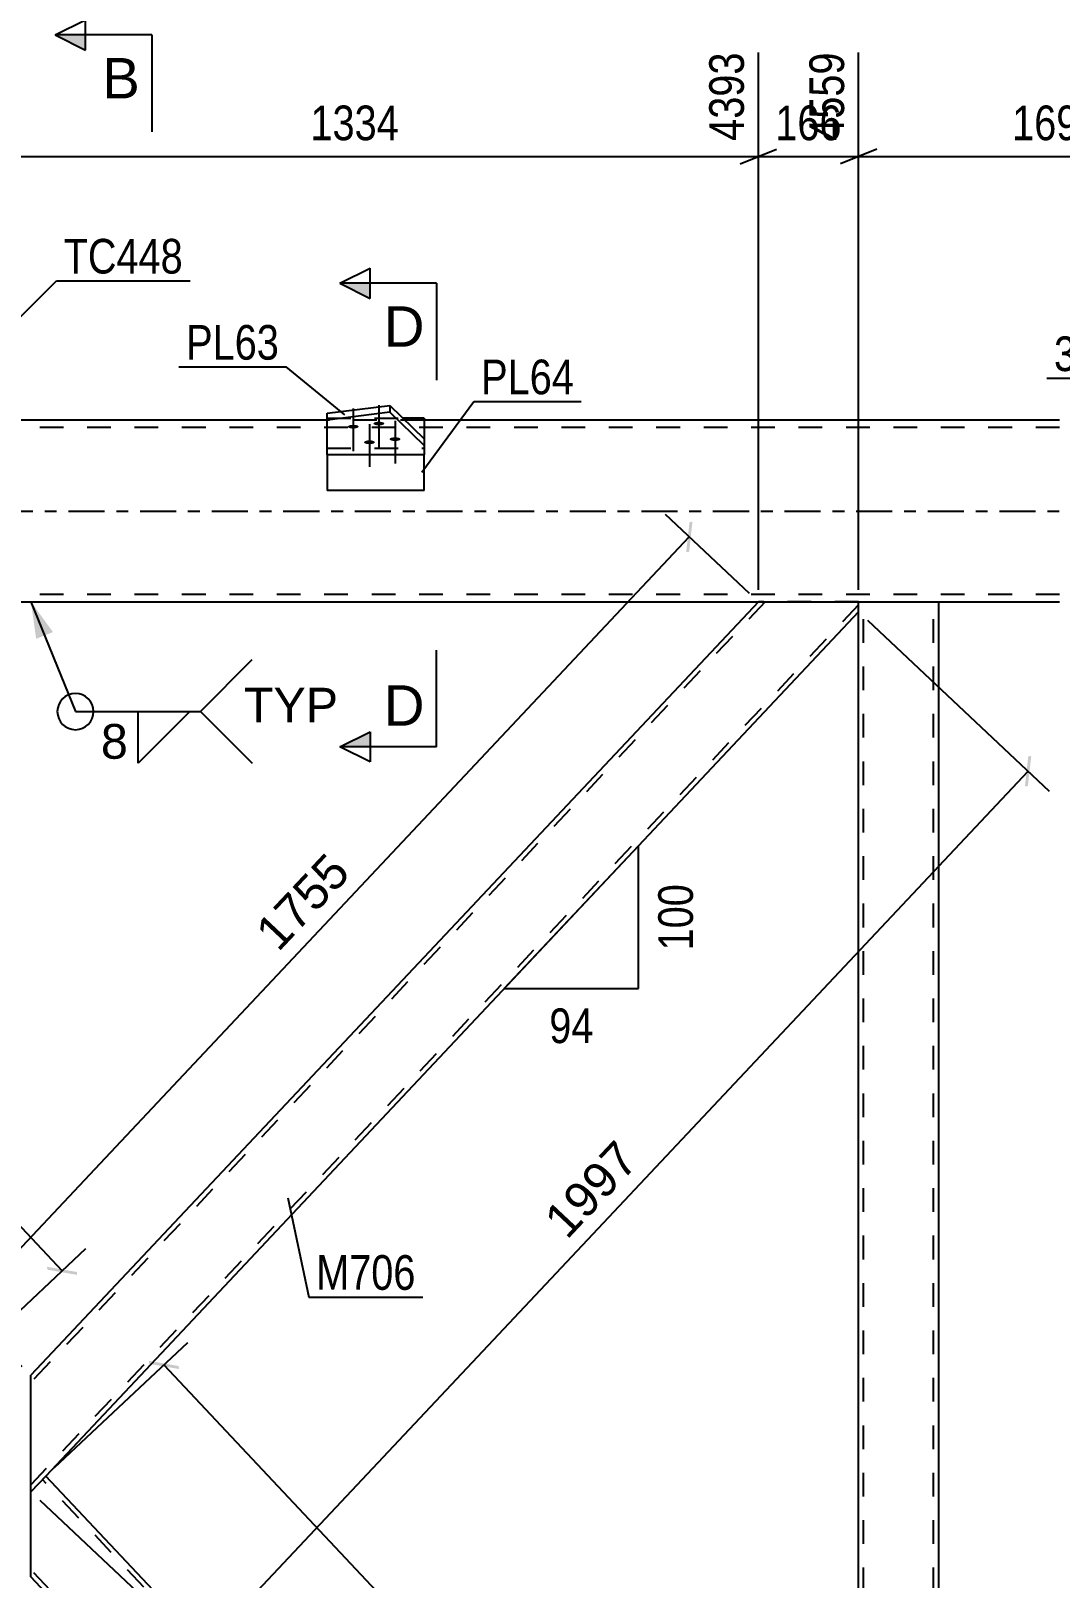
# Model space of a CAD drawing. Header units: millimetres. Extents: x -90 to 751, y -346 to 248.
# Drawn here: x 107.3 to 192.3, y -88.2 to 39.7 of the extents above; entities that cross this region are included whole.
import ezdxf

# ---------------------------------------------------------------- set-up
doc = ezdxf.new("R2010")
doc.units = ezdxf.units.MM
doc.linetypes.add('DXK_LINE_DOT2', pattern=[3.9198, 1.9599, -1.9599])
doc.linetypes.add('DXK_LINE_DOT3', pattern=[5.9187, 2.979, -0.9799, 0.9799, -0.9799])
doc.styles.add('Arial', font='ARIAL.TTF', dxfattribs={"height": 0.2})
doc.styles.add('Arial Narrow', font='ARIALN.TTF', dxfattribs={"height": 0.2})

# ---------------------------------------------------------------- blocks, each defined once
blk = doc.blocks.new('Part-389633021-3175 - 3137')
at = {"color": 2, "linetype": 'Continuous'}
for p, q in [((131.72, 8.08), (136.9, 8.72)), ((136.9, 8.16), (131.72, 7.51)), ((131.72, 4.65), (131.72, 8.08)), ((136.9, 8.72), (139.75, 5.98)), ((136.9, 8.72), (136.9, 8.16)), ((139.75, 5.42), (136.9, 8.16)), ((139.75, 5.98), (139.75, 4.65)), ((139.75, 4.65), (131.72, 4.65))]:
    blk.add_line(p, q, dxfattribs=at)
at = {"color": 7, "linetype": 'DXK_LINE_DOT2'}
blk.add_line((131.72, 5.21), (139.75, 5.21), dxfattribs=at)
blk = doc.blocks.new('Bolt-389633021-3188 - 3137')
at = {"linetype": 'Continuous'}
for points in [[(133.89, 7.13), (133.98, 7.12), (134.07, 7.12), (134.15, 7.1), (134.22, 7.08), (134.28, 7.05), (134.31, 7.02), (134.33, 6.99), (134.33, 6.96), (134.31, 6.93), (134.28, 6.9), (134.22, 6.87), (134.15, 6.85), (134.07, 6.83), (133.98, 6.82), (133.89, 6.82), (133.79, 6.82), (133.7, 6.83), (133.62, 6.85), (133.55, 6.87), (133.5, 6.9), (133.46, 6.93), (133.44, 6.96), (133.44, 6.99), (133.46, 7.02), (133.5, 7.05), (133.55, 7.08), (133.62, 7.1), (133.7, 7.12), (133.79, 7.12)], [(136.01, 7.39), (136.1, 7.38), (136.19, 7.37), (136.27, 7.36), (136.34, 7.33), (136.4, 7.31), (136.43, 7.28), (136.45, 7.25), (136.45, 7.22), (136.43, 7.18), (136.4, 7.15), (136.34, 7.13), (136.27, 7.11), (136.19, 7.09), (136.1, 7.08), (136.01, 7.08), (135.91, 7.08), (135.82, 7.09), (135.74, 7.11), (135.67, 7.13), (135.62, 7.15), (135.58, 7.18), (135.56, 7.22), (135.56, 7.25), (135.58, 7.28), (135.62, 7.31), (135.67, 7.33), (135.74, 7.36), (135.82, 7.37), (135.91, 7.38)], [(135.22, 5.84), (135.32, 5.84), (135.41, 5.83), (135.49, 5.81), (135.56, 5.79), (135.61, 5.76), (135.65, 5.73), (135.67, 5.7), (135.67, 5.67), (135.65, 5.64), (135.61, 5.61), (135.56, 5.58), (135.49, 5.56), (135.41, 5.54), (135.32, 5.53), (135.22, 5.53), (135.13, 5.53), (135.04, 5.54), (134.96, 5.56), (134.89, 5.58), (134.83, 5.61), (134.8, 5.64), (134.78, 5.67), (134.78, 5.7), (134.8, 5.73), (134.83, 5.76), (134.89, 5.79), (134.96, 5.81), (135.04, 5.83), (135.13, 5.84)], [(137.34, 6.1), (137.44, 6.09), (137.53, 6.08), (137.61, 6.07), (137.68, 6.05), (137.73, 6.02), (137.77, 5.99), (137.79, 5.96), (137.79, 5.93), (137.77, 5.89), (137.73, 5.87), (137.68, 5.84), (137.61, 5.82), (137.53, 5.8), (137.44, 5.79), (137.34, 5.79), (137.25, 5.79), (137.16, 5.8), (137.08, 5.82), (137.01, 5.84), (136.95, 5.87), (136.92, 5.89), (136.9, 5.93), (136.9, 5.96), (136.92, 5.99), (136.95, 6.02), (137.01, 6.05), (137.08, 6.07), (137.16, 6.08), (137.25, 6.09)]]:
    blk.add_hatch(color=1, dxfattribs=at).paths.add_polyline_path(points)
at = {"color": 1, "linetype": 'Continuous'}
for p, q in [((133.89, 8.48), (133.89, 4.95)), ((136.01, 8.74), (136.01, 5.21)), ((135.22, 7.19), (135.22, 3.66)), ((137.34, 7.45), (137.34, 3.92))]:
    blk.add_line(p, q, dxfattribs=at)
blk = doc.blocks.new('Part-389633021-3333 - 3137')
at = {"color": 7, "linetype": 'DXK_LINE_DOT2'}
for p, q in [((192.25, 6.9), (15.65, 6.9)), ((139.75, 7.5), (131.72, 7.5)), ((192.25, -6.9), (15.65, -6.9))]:
    blk.add_line(p, q, dxfattribs=at)
at = {"color": 2, "linetype": 'Continuous'}
for p, q in [((131.72, 7.5), (106.45, 7.5)), ((192.25, 7.5), (139.75, 7.5)), ((15.65, -7.5), (192.25, -7.5))]:
    blk.add_line(p, q, dxfattribs=at)
at = {"color": 7, "linetype": 'DXK_LINE_DOT3'}
blk.add_line((15.65, 0), (192.25, 0), dxfattribs=at)
blk = doc.blocks.new('Part-389633021-3387 - 3137')
at = {"color": 2, "linetype": 'Continuous'}
for p, q in [((167.37, -7.5), (107.25, -71.42)), ((175.65, -8.33), (175.65, -7.5)), ((175.65, -8.33), (108.48, -79.75)), ((107.25, -80.34), (107.25, -71.42)), ((107.25, -81.06), (107.25, -80.34))]:
    blk.add_line(p, q, dxfattribs=at)
at = {"color": 7, "linetype": 'DXK_LINE_DOT2'}
for p, q in [((167.92, -7.5), (107.25, -72.01)), ((175.65, -7.5), (167.37, -7.5)), ((175.65, -7.74), (107.25, -80.47)), ((108.48, -79.75), (107.25, -81.06)), ((107.25, -80.97), (107.25, -80.34)), ((107.25, -80.47), (107.25, -80.43))]:
    blk.add_line(p, q, dxfattribs=at)
blk = doc.blocks.new('Part-389633021-3392 - 3137')
at = {"color": 7, "linetype": 'DXK_LINE_DOT2'}
for p, q in [((131.72, 4.65), (131.72, 7.69)), ((131.72, 7.69), (137.97, 7.69)), ((139.75, 5.98), (139.75, 4.65))]:
    blk.add_line(p, q, dxfattribs=at)
at = {"color": 2, "linetype": 'Continuous'}
for p, q in [((139.75, 7.69), (137.97, 7.69)), ((139.75, 7.69), (139.75, 5.98)), ((131.72, 4.65), (131.72, 1.69)), ((139.75, 1.69), (139.75, 4.65)), ((139.75, 1.69), (131.72, 1.69))]:
    blk.add_line(p, q, dxfattribs=at)
blk = doc.blocks.new('Part-389633021-3422 - 3137')
at = {"color": 2, "linetype": 'Continuous'}
for p, q in [((108.48, -79.75), (107.25, -81.06)), ((175.65, -151.17), (108.48, -79.75)), ((107.25, -86.91), (107.25, -81.06)), ((107.25, -88.08), (107.25, -86.91)), ((167.37, -152), (107.25, -88.08)), ((175.65, -152), (175.65, -151.17))]:
    blk.add_line(p, q, dxfattribs=at)
at = {"color": 7, "linetype": 'DXK_LINE_DOT2'}
for p, q in [((175.65, -151.76), (108.21, -80.04)), ((107.25, -87.99), (107.25, -86.91)), ((107.25, -87.49), (107.25, -87.36)), ((167.92, -152), (107.25, -87.49)), ((175.65, -152), (167.37, -152))]:
    blk.add_line(p, q, dxfattribs=at)
blk = doc.blocks.new('Part-389633021-3429 - 3137')
at = {"color": 7, "linetype": 'DXK_LINE_DOT2'}
for p, q in [((175.65, -7.5), (182.25, -7.5)), ((175.65, -8.33), (175.65, -7.5)), ((176.05, -152), (176.05, -7.5)), ((181.85, -152), (181.85, -7.5))]:
    blk.add_line(p, q, dxfattribs=at)
at = {"color": 2, "linetype": 'Continuous'}
for p, q in [((182.25, -7.5), (182.25, -152)), ((175.65, -151.17), (175.65, -8.33))]:
    blk.add_line(p, q, dxfattribs=at)
blk = doc.blocks.new('StraightDimension-389633021-3772 - 3137')
at = {"linetype": 'Continuous'}
for points in [[(48.49, 1.22), (48.46, 1.47), (50.93, 1.04), (50.95, 0.79)], [(111.04, -62.89), (111.07, -63.13), (108.61, -62.7), (108.58, -62.46)]]:
    blk.add_hatch(color=7, dxfattribs=at).paths.add_polyline_path(points)
at = {"color": 7, "linetype": 'Continuous'}
for p, q in [((41.26, -6.81), (51.68, 2.98)), ((49.71, 1.13), (109.83, -62.8)), ((101.38, -70.74), (111.79, -60.95))]:
    blk.add_line(p, q, dxfattribs=at)
at = {"color": 0}
blk.add_wipeout([(83.66, -34.1), (86.72, -31.22), (79.81, -23.87), (76.75, -26.75)], dxfattribs=at)
at = {"color": 3, "style": 'Arial'}
blk.add_text('1755', height=2.865, rotation=-46.7591, dxfattribs=at).set_placement((77.59, -26.77))
blk = doc.blocks.new('StraightDimension-389633021-3718 - 3137')
at = {"linetype": 'Continuous'}
for points in [[(161.68, -0.91), (161.92, -0.87), (161.65, -3.36), (161.4, -3.4)], [(101.53, -67.28), (101.28, -67.32), (101.56, -64.84), (101.81, -64.8)]]:
    blk.add_hatch(color=7, dxfattribs=at).paths.add_polyline_path(points)
at = {"color": 7, "linetype": 'Continuous'}
for p, q in [((166.64, -6.81), (159.69, -0.29)), ((101.55, -66.06), (161.66, -2.13)), ((106.52, -70.74), (99.58, -64.21))]:
    blk.add_line(p, q, dxfattribs=at)
at = {"color": 0}
blk.add_wipeout([(134.62, -30.01), (131.56, -27.13), (124.65, -34.49), (127.71, -37.36)], dxfattribs=at)
at = {"color": 3, "style": 'Arial'}
blk.add_text('1755', height=2.865, rotation=46.7591, dxfattribs=at).set_placement((127.68, -36.51))
blk = doc.blocks.new('StraightDimension-389633021-3739 - 3137')
at = {"linetype": 'Continuous'}
for points in [[(189.67, -20.28), (189.92, -20.24), (189.64, -22.72), (189.4, -22.76)], [(121.24, -95.45), (121, -95.49), (121.27, -93.01), (121.52, -92.97)]]:
    blk.add_hatch(color=7, dxfattribs=at).paths.add_polyline_path(points)
at = {"color": 7, "linetype": 'Continuous'}
for p, q in [((176.38, -9.01), (191.41, -23.14)), ((121.26, -94.23), (189.66, -21.5)), ((107.98, -81.74), (123.01, -95.88))]:
    blk.add_line(p, q, dxfattribs=at)
at = {"color": 0}
blk.add_wipeout([(158.48, -53.78), (155.42, -50.9), (148.5, -58.25), (151.56, -61.13)], dxfattribs=at)
at = {"color": 3, "style": 'Arial'}
blk.add_text('1997', height=2.865, rotation=46.7591, dxfattribs=at).set_placement((151.54, -60.28))
blk = doc.blocks.new('StraightDimension-389633021-3754 - 3137')
at = {"linetype": 'Continuous'}
for points in [[(117.03, -70.48), (117, -70.23), (119.46, -70.66), (119.49, -70.91)], [(186.63, -142.08), (186.66, -142.33), (184.2, -141.9), (184.17, -141.65)]]:
    blk.add_hatch(color=7, dxfattribs=at).paths.add_polyline_path(points)
at = {"color": 7, "linetype": 'Continuous'}
for p, q in [((109.21, -79.06), (120.21, -68.72)), ((118.24, -70.57), (185.41, -141.99)), ((176.38, -150.49), (187.38, -140.14))]:
    blk.add_line(p, q, dxfattribs=at)
at = {"color": 0}
blk.add_wipeout([(155.72, -109.55), (158.78, -106.67), (151.87, -99.31), (148.81, -102.19)], dxfattribs=at)
at = {"color": 3, "style": 'Arial'}
blk.add_text('1961', height=2.865, rotation=-46.7591, dxfattribs=at).set_placement((149.66, -102.22))
blk = doc.blocks.new('AngleDimension-389633021-13657 - 3137')
at = {"color": 7, "linetype": 'Continuous'}
for p, q in [((146.36, -39.47), (157.46, -27.67)), ((155.23, -30.04), (157.46, -27.67)), ((157.46, -39.47), (157.46, -27.67)), ((146.36, -39.47), (157.46, -39.47))]:
    blk.add_line(p, q, dxfattribs=at)
at = {"color": 0}
for points in [[(162.56, -30.22), (158.36, -30.22), (158.36, -36.91), (162.56, -36.91)], [(154.34, -44.57), (154.34, -40.37), (149.49, -40.37), (149.49, -44.57)]]:
    blk.add_wipeout(points, dxfattribs=at)
at = {"color": 3, "style": 'Arial Narrow'}
blk.add_text('100', height=2.863, rotation=90.0002, dxfattribs=at).set_placement((161.96, -36.31))
blk.add_text('94', height=2.863, dxfattribs=at).set_placement((150.09, -43.97))
blk = doc.blocks.new('StraightDimension-389633021-23136 - 3137')
at = {"color": 7, "linetype": 'Continuous'}
for p, q in [((175.65, -6.5), (175.65, 37.91)), ((208.35, -6.5), (208.35, 37.91)), ((177.15, 29.9), (174.15, 28.7)), ((206.85, 28.7), (209.85, 29.9)), ((175.65, 29.3), (208.35, 29.3))]:
    blk.add_line(p, q, dxfattribs=at)
at = {"color": 0}
blk.add_wipeout([(196.26, 30.05), (196.26, 34.25), (187.74, 34.25), (187.74, 30.05)], dxfattribs=at)
at = {"color": 3, "style": 'Arial Narrow'}
blk.add_text('1693', height=2.863, dxfattribs=at).set_placement((188.34, 30.65))
at = {"color": 0, "linetype": 'Continuous'}
blk.add_wipeout([(207.75, 38.51), (203.55, 38.51), (203.55, 30), (207.75, 30)], dxfattribs=at)
at = {"color": 3, "linetype": 'Continuous', "style": 'Arial Narrow'}
blk.add_text('6252', height=2.863, rotation=90.0002, dxfattribs=at).set_placement((207.15, 30.6))
blk = doc.blocks.new('StraightDimension-389633021-23137 - 3137')
at = {"color": 7, "linetype": 'Continuous'}
for p, q in [((167.37, -6.5), (167.37, 37.91)), ((175.65, -6.5), (175.65, 37.91)), ((165.87, 28.7), (168.87, 29.9)), ((177.15, 29.9), (174.15, 28.7)), ((167.37, 29.3), (175.65, 29.3))]:
    blk.add_line(p, q, dxfattribs=at)
at = {"color": 0}
blk.add_wipeout([(174.85, 30.05), (174.85, 34.25), (168.17, 34.25), (168.17, 30.05)], dxfattribs=at)
at = {"color": 0, "linetype": 'Continuous'}
blk.add_wipeout([(175.05, 38.51), (170.85, 38.51), (170.85, 30), (175.05, 30)], dxfattribs=at)
at = {"color": 3, "linetype": 'Continuous', "style": 'Arial Narrow'}
blk.add_text('4559', height=2.863, rotation=90.0002, dxfattribs=at).set_placement((174.45, 30.6))
at = {"color": 3, "style": 'Arial Narrow'}
blk.add_text('166', height=2.863, dxfattribs=at).set_placement((168.77, 30.65))
blk = doc.blocks.new('StraightDimension-389633021-23138 - 3137')
at = {"color": 7, "linetype": 'Continuous'}
for p, q in [((100.65, -6.5), (100.65, 37.91)), ((167.37, -6.5), (167.37, 37.91)), ((102.15, 29.9), (99.15, 28.7)), ((165.87, 28.7), (168.87, 29.9)), ((100.65, 29.3), (167.37, 29.3))]:
    blk.add_line(p, q, dxfattribs=at)
at = {"color": 0}
blk.add_wipeout([(138.26, 30.05), (138.26, 34.25), (129.75, 34.25), (129.75, 30.05)], dxfattribs=at)
at = {"color": 3, "style": 'Arial Narrow'}
blk.add_text('1334', height=2.863, dxfattribs=at).set_placement((130.35, 30.65))
at = {"color": 0, "linetype": 'Continuous'}
blk.add_wipeout([(166.77, 38.51), (162.57, 38.51), (162.57, 30), (166.77, 30)], dxfattribs=at)
at = {"color": 3, "linetype": 'Continuous', "style": 'Arial Narrow'}
blk.add_text('4393', height=2.863, rotation=90.0002, dxfattribs=at).set_placement((166.17, 30.6))
blk = doc.blocks.new('Mark-389633021-3171 - 3137')
at = {"color": 0}
blk.add_wipeout([(127.75, 12.51), (127.75, 15.51), (120.08, 15.51), (120.08, 12.51)], dxfattribs=at)
blk.add_wipeout([(127.75, 12.51), (127.75, 15.51), (120.08, 15.51), (120.08, 12.51)], dxfattribs=at)
at = {"color": 30, "linetype": 'Continuous'}
for p in [(119.48, 11.91), (133.2, 7.94)]:
    blk.add_line(p, (128.35, 11.91), dxfattribs=at)
at = {"color": 3, "style": 'Arial Narrow'}
blk.add_text('PL63', height=2.863, dxfattribs=at).set_placement((120.08, 12.51))
blk = doc.blocks.new('WeldMark-389633021-16683 - 3137')
at = {"linetype": 'Continuous'}
blk.add_hatch(color=30, dxfattribs=at).paths.add_polyline_path([(107.68, -10.56), (107.25, -7.5), (109.07, -10)])
at = {"color": 30, "linetype": 'Continuous'}
for p, q in [((107.25, -7.5), (110.93, -16.57)), ((110.93, -16.57), (121.25, -16.57))]:
    blk.add_line(p, q, dxfattribs=at)
at = {"color": 3, "linetype": 'Continuous'}
for p, q in [((121.25, -16.57), (125.54, -12.28)), ((116.11, -16.57), (120.39, -16.57)), ((120.39, -16.57), (116.11, -20.85)), ((116.11, -20.85), (116.11, -16.57)), ((121.25, -16.57), (125.54, -20.85))]:
    blk.add_line(p, q, dxfattribs=at)
blk.add_arc((110.93, -16.57), 1.5, 90, 270, dxfattribs=at)
at = {"color": 0}
blk.add_wipeout([(115.45, -20.67), (115.45, -17.27), (112.83, -17.27), (112.83, -20.67)], dxfattribs=at)
at = {"color": 3, "linetype": 'Continuous'}
blk.add_arc((110.93, -16.57), 1.5, 270, 90, dxfattribs=at)
at = {"color": 3, "style": 'Arial'}
blk.add_text('8', height=2.87, dxfattribs=at).set_placement((113.03, -20.47))
at = {"color": 0, "linetype": 'Continuous'}
blk.add_wipeout([(132.63, -17.47), (132.63, -14.47), (124.85, -14.47), (124.85, -17.47)], dxfattribs=at)
blk.add_wipeout([(132.63, -17.47), (132.63, -14.47), (124.85, -14.47), (124.85, -17.47)], dxfattribs=at)
at = {"color": 3, "linetype": 'Continuous', "style": 'Arial'}
blk.add_text('TYP', height=2.865, dxfattribs=at).set_placement((124.85, -17.47))
blk = doc.blocks.new('Mark-389633021-3383 - 3137')
at = {"color": 0}
blk.add_wipeout([(139.05, -64.36), (139.05, -61.36), (130.82, -61.36), (130.82, -64.36)], dxfattribs=at)
blk.add_wipeout([(139.05, -64.36), (139.05, -61.36), (130.82, -61.36), (130.82, -64.36)], dxfattribs=at)
at = {"color": 30, "linetype": 'Continuous'}
for p, q in [((128.47, -56.75), (130.22, -64.96)), ((130.22, -64.96), (139.65, -64.96))]:
    blk.add_line(p, q, dxfattribs=at)
at = {"color": 3, "style": 'Arial Narrow'}
blk.add_text('M706', height=2.863, dxfattribs=at).set_placement((130.82, -64.36))
blk = doc.blocks.new('Mark-389633021-3388 - 3137')
at = {"color": 0}
blk.add_wipeout([(152.13, 9.65), (152.13, 12.65), (144.46, 12.65), (144.46, 9.65)], dxfattribs=at)
blk.add_wipeout([(152.13, 9.65), (152.13, 12.65), (144.46, 12.65), (144.46, 9.65)], dxfattribs=at)
at = {"color": 30, "linetype": 'Continuous'}
for p, q in [((139.56, 3.2), (143.86, 9.05)), ((143.86, 9.05), (152.73, 9.05))]:
    blk.add_line(p, q, dxfattribs=at)
at = {"color": 3, "style": 'Arial Narrow'}
blk.add_text('PL64', height=2.863, dxfattribs=at).set_placement((144.46, 9.65))
blk = doc.blocks.new('SectionMark-389633021-4024 - 3137')
at = {"linetype": 'Continuous'}
for points in [[(135.28, 18.83), (135.28, 17.58), (132.78, 18.83)], [(135.28, -18.24), (135.28, -19.49), (132.78, -19.49)]]:
    blk.add_hatch(color=6, dxfattribs=at).paths.add_polyline_path(points)
at = {"color": 6, "linetype": 'Continuous'}
for p, q in [((132.78, 18.83), (135.28, 20.08)), ((135.28, 17.58), (135.28, 20.08)), ((140.78, 18.83), (132.78, 18.83)), ((132.78, 18.83), (135.28, 17.58)), ((140.78, 18.83), (140.78, 10.83)), ((140.78, -19.49), (140.78, -11.49)), ((132.78, -19.49), (135.28, -18.24)), ((135.28, -18.24), (135.28, -20.74)), ((140.78, -19.49), (132.78, -19.49)), ((135.28, -20.74), (132.78, -19.49))]:
    blk.add_line(p, q, dxfattribs=at)
at = {"color": 0, "linetype": 'Continuous'}
for points in [[(139.78, 13.58), (139.78, 17.08), (136.41, 17.08), (136.41, 13.58)], [(139.78, -17.74), (139.78, -14.24), (136.41, -14.24), (136.41, -17.74)]]:
    blk.add_wipeout(points, dxfattribs=at)
at = {"color": 3, "linetype": 'Continuous', "style": 'Arial'}
for p in [(136.41, 13.58), (136.41, -17.74)]:
    blk.add_text('D', height=3.34, dxfattribs=at).set_placement(p)
blk = doc.blocks.new('SectionMark-389633021-4048 - 3137')
at = {"linetype": 'Continuous'}
blk.add_hatch(color=6, dxfattribs=at).paths.add_polyline_path([(111.75, 39.35), (111.75, 38.1), (109.25, 39.35)])
at = {"color": 6, "linetype": 'Continuous'}
for p, q in [((109.25, 39.35), (111.75, 40.6)), ((111.75, 38.1), (111.75, 40.6)), ((117.25, 39.35), (109.25, 39.35)), ((109.25, 39.35), (111.75, 38.1)), ((117.25, 39.35), (117.25, 31.35))]:
    blk.add_line(p, q, dxfattribs=at)
at = {"color": 0, "linetype": 'Continuous'}
blk.add_wipeout([(116.25, 34.1), (116.25, 37.6), (113.14, 37.6), (113.14, 34.1)], dxfattribs=at)
at = {"color": 3, "linetype": 'Continuous', "style": 'Arial'}
blk.add_text('B', height=3.34, dxfattribs=at).set_placement((113.14, 34.1))
blk = doc.blocks.new('MarkSet-389633021-4127 - 3137')
at = {"color": 30, "linetype": 'Continuous'}
blk.add_line((205.32, 6.73), (203.69, 10.97), dxfattribs=at)
at = {"color": 0}
for points in [[(195.27, 11.57), (195.27, 14.57), (191.8, 14.57), (191.8, 11.57)], [(202.19, 11.57), (202.19, 14.57), (196.17, 14.57), (196.17, 11.57)]]:
    blk.add_wipeout(points, dxfattribs=at)
for points in [[(195.27, 11.57), (195.27, 14.57), (191.8, 14.57), (191.8, 11.57)], [(202.19, 11.57), (202.19, 14.57), (196.17, 14.57), (196.17, 11.57)]]:
    blk.add_wipeout(points, dxfattribs=at)
at = {"color": 30, "linetype": 'Continuous'}
blk.add_line((191.2, 10.97), (203.69, 10.97), dxfattribs=at)
at = {"color": 3, "style": 'Arial Narrow'}
for s, p in [('3x', (191.8, 11.57)), ('ST4', (196.17, 11.57))]:
    blk.add_text(s, height=2.863, dxfattribs=at).set_placement(p)
blk = doc.blocks.new('Mark-389633021-26271 - 3137')
at = {"color": 0}
blk.add_wipeout([(119.81, 19.63), (119.81, 22.63), (109.95, 22.63), (109.95, 19.63)], dxfattribs=at)
blk.add_wipeout([(119.81, 19.63), (119.81, 22.63), (109.95, 22.63), (109.95, 19.63)], dxfattribs=at)
at = {"color": 30, "linetype": 'Continuous'}
for p, q in [((102.98, 12.66), (109.35, 19.03)), ((109.35, 19.03), (120.41, 19.03))]:
    blk.add_line(p, q, dxfattribs=at)
at = {"color": 3, "style": 'Arial Narrow'}
blk.add_text('TC448', height=2.863, dxfattribs=at).set_placement((109.95, 19.63))

msp = doc.modelspace()

# ---------------------------------------------------------------- block references
for name in ['Part-389633021-3175 - 3137', 'Part-389633021-3392 - 3137', 'Bolt-389633021-3188 - 3137', 'Part-389633021-3333 - 3137', 'Part-389633021-3387 - 3137', 'Part-389633021-3429 - 3137', 'Part-389633021-3422 - 3137']:
    msp.add_blockref(name, (0, 0))

# ---------------------------------------------------------------- next in the draw order: block references
for name in ['StraightDimension-389633021-23136 - 3137', 'StraightDimension-389633021-3772 - 3137']:
    msp.add_blockref(name, (0, 0))

# ---------------------------------------------------------------- next in the draw order: block references
for name in ['MarkSet-389633021-4127 - 3137', 'StraightDimension-389633021-3718 - 3137']:
    msp.add_blockref(name, (0, 0))

# ---------------------------------------------------------------- next in the draw order: block references
for name in ['StraightDimension-389633021-23137 - 3137', 'StraightDimension-389633021-3739 - 3137']:
    msp.add_blockref(name, (0, 0))

# ---------------------------------------------------------------- next in the draw order: block references
for name in ['StraightDimension-389633021-23138 - 3137', 'WeldMark-389633021-16683 - 3137', 'AngleDimension-389633021-13657 - 3137', 'Mark-389633021-3383 - 3137', 'StraightDimension-389633021-3754 - 3137']:
    msp.add_blockref(name, (0, 0))

# ---------------------------------------------------------------- next in the draw order: block references
for name in ['SectionMark-389633021-4048 - 3137', 'Mark-389633021-3171 - 3137', 'Mark-389633021-3388 - 3137']:
    msp.add_blockref(name, (0, 0))

# ---------------------------------------------------------------- next in the draw order: block references
for name in ['Mark-389633021-26271 - 3137', 'SectionMark-389633021-4024 - 3137']:
    msp.add_blockref(name, (0, 0))

doc.saveas('drawing.dxf')
